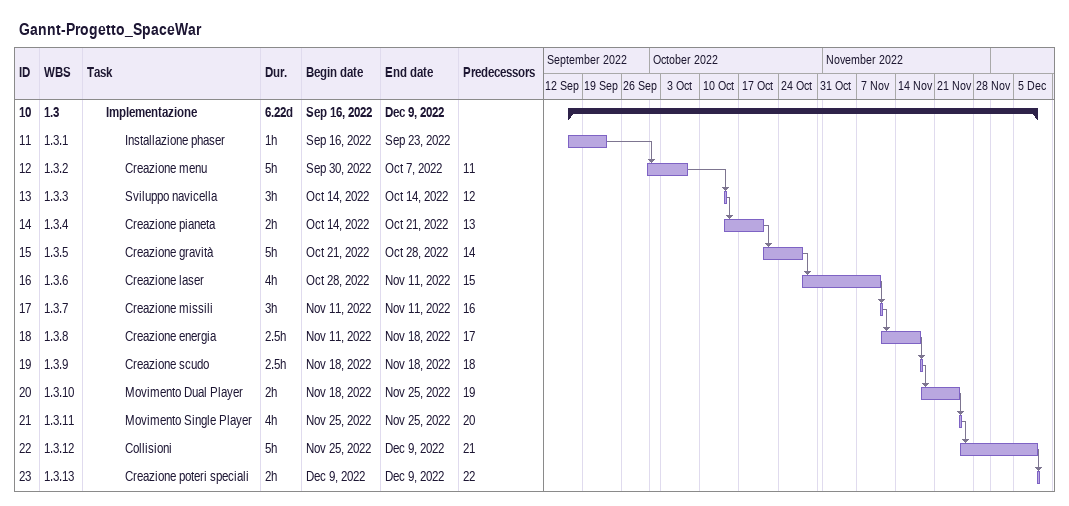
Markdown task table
Gannt-Progetto_SpaceWar

| ID | WBS | Task | Duration | Start | Finish | Predecessors |
|---|---|---|---|---|---|---|
| 10 | 1.3 | **Implementazione** | 6.22d | 2022-09-16 | 2022-12-09 |  |
| 11 | 1.3.1 | Installazione phaser | 1h | 2022-09-16 | 2022-09-23 |  |
| 12 | 1.3.2 | Creazione menu | 5h | 2022-09-30 | 2022-10-07 | 11 |
| 13 | 1.3.3 | Sviluppo navicella | 3h | 2022-10-14 | 2022-10-14 | 12 |
| 14 | 1.3.4 | Creazione pianeta | 2h | 2022-10-14 | 2022-10-21 | 13 |
| 15 | 1.3.5 | Creazione gravità | 5h | 2022-10-21 | 2022-10-28 | 14 |
| 16 | 1.3.6 | Creazione laser | 4h | 2022-10-28 | 2022-11-11 | 15 |
| 17 | 1.3.7 | Creazione missili | 3h | 2022-11-11 | 2022-11-11 | 16 |
| 18 | 1.3.8 | Creazione energia | 2.5h | 2022-11-11 | 2022-11-18 | 17 |
| 19 | 1.3.9 | Creazione scudo | 2.5h | 2022-11-18 | 2022-11-18 | 18 |
| 20 | 1.3.10 | Movimento Dual Player | 2h | 2022-11-18 | 2022-11-25 | 19 |
| 21 | 1.3.11 | Movimento Single Player | 4h | 2022-11-25 | 2022-11-25 | 20 |
| 22 | 1.3.12 | Collisioni | 5h | 2022-11-25 | 2022-12-09 | 21 |
| 23 | 1.3.13 | Creazione poteri speciali | 2h | 2022-12-09 | 2022-12-09 | 22 |
